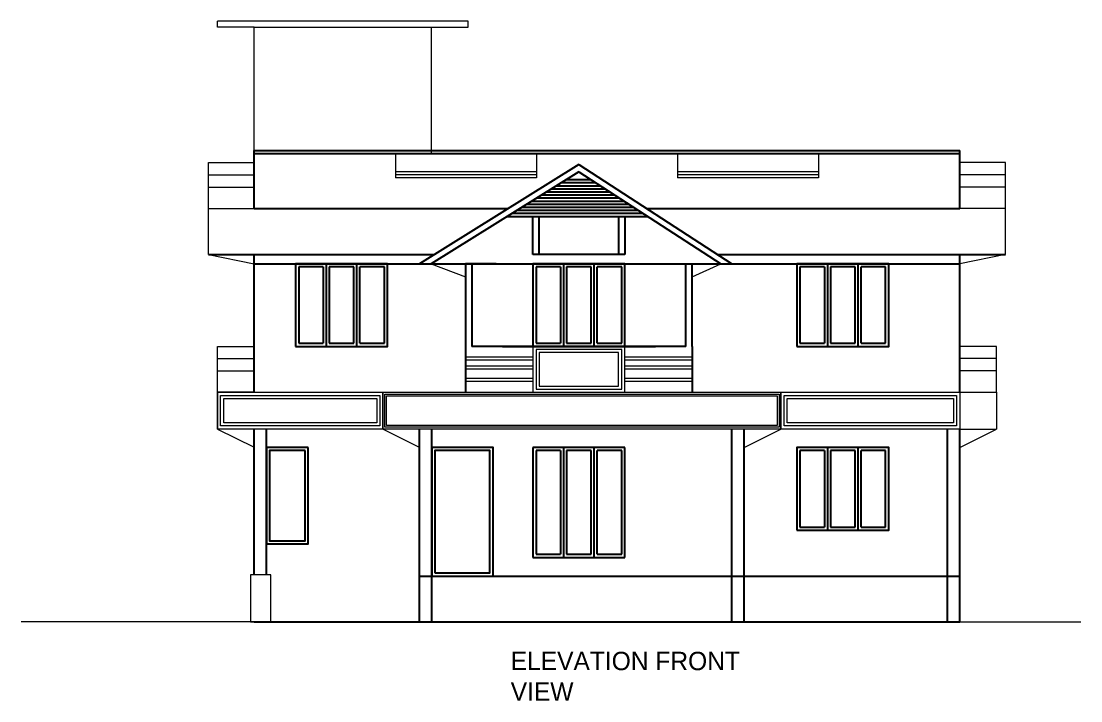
# Model space of a CAD drawing. Header units: inches. Extents: x -100 to 1476, y -184 to 112.
# Drawn here: x 310.44 to 327.75, y 0.06 to 11.16 of the extents above; entities that cross this region are included whole.
import ezdxf

# ---------------------------------------------------------------- set-up
doc = ezdxf.new("R2010")
doc.units = ezdxf.units.IN
doc.header["$MEASUREMENT"] = 0

msp = doc.modelspace()

# ---------------------------------------------------------------- linework, layer by layer
at = {"color": 3, "linetype": 'ByBlock', "lineweight": 18, "ltscale": 0.0008}
for p, q in [((317.74267, 11.15968), (313.64428, 11.15968)), ((313.64428, 11.05968), (313.64428, 11.15968)), ((317.74267, 11.05968), (317.74267, 11.15968)), ((314.24428, 11.05968), (313.64428, 11.05968)), ((314.24428, 9.00073), (314.24428, 11.05968)), ((314.24428, 11.05968), (317.14267, 11.05968)), ((317.14267, 9.00073), (317.14267, 11.05968)), ((317.14267, 11.05968), (317.74267, 11.05968)), ((314.24786, 8.10073), (314.24786, 9.05073)), ((313.49786, 8.10073), (313.49786, 8.85073)), ((313.49786, 8.85073), (314.24786, 8.85073)), ((316.55279, 9.00073), (316.55279, 8.60073)), ((318.85773, 9.00073), (318.85773, 8.60073)), ((321.16267, 9.00073), (321.16267, 8.60073)), ((323.4676, 9.00073), (323.4676, 8.60073)), ((326.52254, 8.85073), (325.77254, 8.85073)), ((326.52254, 8.10073), (326.52254, 8.85073)), ((318.85773, 8.70073), (316.55279, 8.70073)), ((323.4676, 8.70073), (321.16267, 8.70073)), ((313.49786, 8.65073), (314.24786, 8.65073)), ((318.85773, 8.65073), (316.55279, 8.65073)), ((318.85773, 8.60073), (316.55279, 8.60073)), ((323.4676, 8.65073), (321.16267, 8.65073)), ((323.4676, 8.60073), (321.16267, 8.60073)), ((326.52254, 8.65073), (325.77254, 8.65073)), ((313.49786, 8.45073), (314.24786, 8.45073)), ((326.52254, 8.45073), (325.77254, 8.45073)), ((313.49786, 7.35073), (313.49786, 8.10073)), ((313.49786, 8.10073), (314.24786, 8.10073)), ((326.52254, 8.10073), (325.77254, 8.10073)), ((326.52254, 7.35073), (326.52254, 8.10073)), ((313.49786, 7.35073), (314.24786, 7.20073)), ((326.52254, 7.35073), (325.77254, 7.20073)), ((326.52254, 7.35073), (326.52254, 7.35073)), ((317.13708, 7.20073), (317.7002, 6.98663)), ((321.4002, 6.98663), (321.86812, 7.20073)), ((313.64786, 5.10073), (313.64786, 5.85073)), ((313.64786, 5.85073), (314.24786, 5.85073)), ((326.37254, 5.85073), (325.77254, 5.85073)), ((326.37254, 5.10073), (326.37254, 5.85073)), ((313.64786, 5.65073), (314.24786, 5.65073)), ((318.8002, 5.67573), (317.7002, 5.67573)), ((318.8002, 5.62573), (317.7002, 5.62573)), ((321.4002, 5.67573), (320.3002, 5.67573)), ((321.4002, 5.62573), (320.3002, 5.62573)), ((325.77254, 5.10073), (325.77254, 5.70073)), ((326.37254, 5.65073), (325.77254, 5.65073)), ((313.64786, 5.45073), (314.24786, 5.45073)), ((318.8002, 5.52573), (317.7002, 5.52573)), ((318.8002, 5.47573), (317.7002, 5.47573)), ((321.4002, 5.52573), (320.3002, 5.52573)), ((321.4002, 5.47573), (320.3002, 5.47573)), ((326.37254, 5.45073), (325.77254, 5.45073)), ((318.8002, 5.32573), (317.7002, 5.32573)), ((318.8002, 5.27573), (317.7002, 5.27573)), ((321.4002, 5.32573), (320.3002, 5.32573)), ((321.4002, 5.27573), (320.3002, 5.27573)), ((314.24786, 5.10073), (313.64786, 5.10073)), ((313.64786, 5.10073), (313.64786, 5.10073)), ((313.64786, 5.10073), (313.64786, 4.50073)), ((316.34786, 4.50073), (316.34786, 5.10073)), ((322.8521, 4.50073), (322.8521, 5.10073)), ((325.77254, 5.10073), (326.37254, 5.10073)), ((326.37254, 5.10073), (326.37254, 4.50073)), ((313.64786, 4.50073), (314.24786, 4.20482)), ((316.94786, 4.20073), (316.34786, 4.50073)), ((322.2521, 4.20073), (322.8521, 4.50073)), ((325.77254, 4.20073), (326.37254, 4.50073)), ((325.77254, 4.50073), (326.37254, 4.50073)), ((326.37254, 4.50073), (326.37254, 4.50073)), ((314.24786, 1.35073), (310.43929, 1.35073)), ((325.77254, 1.35073), (327.75109, 1.35073))]:
    msp.add_line(p, q, dxfattribs=at)
at = {"color": 3, "linetype": 'ByBlock', "ltscale": 0.0008}
for p, q in [((314.24786, 8.10073), (314.24786, 9.05073)), ((314.24786, 9.05073), (325.77254, 9.05073)), ((325.77254, 8.10073), (325.77254, 9.05073)), ((314.24786, 9.00073), (325.77254, 9.00073)), ((319.5502, 8.82073), (316.94786, 7.20073)), ((319.54914, 8.70228), (317.13708, 7.20073)), ((319.54914, 8.70228), (321.86812, 7.20073)), ((319.5502, 8.82073), (322.0521, 7.20073)), ((319.2618, 8.5234), (319.8254, 8.5234)), ((319.34212, 8.5734), (319.74818, 8.5734)), ((318.94052, 8.3234), (320.13428, 8.3234)), ((319.02084, 8.3734), (320.05706, 8.3734)), ((319.10116, 8.4234), (319.97984, 8.4234)), ((319.18148, 8.4734), (319.90262, 8.4734)), ((318.69956, 8.1734), (320.36593, 8.1734)), ((318.77988, 8.2234), (320.28871, 8.2234)), ((318.8602, 8.2734), (320.21149, 8.2734)), ((314.24786, 8.10073), (318.3936, 8.10073)), ((318.37829, 7.9734), (320.67481, 7.9734)), ((318.45861, 8.0234), (320.59759, 8.0234)), ((318.53893, 8.0734), (320.52037, 8.0734)), ((318.61925, 8.1234), (320.44315, 8.1234)), ((318.8002, 7.35073), (318.8002, 7.9734)), ((318.9002, 7.35073), (318.9002, 7.9734)), ((320.2002, 7.9734), (320.2002, 7.35073)), ((320.3002, 7.9734), (320.3002, 7.35073)), ((320.66216, 8.10073), (325.77254, 8.10073)), ((313.49786, 7.35073), (317.18881, 7.35073)), ((314.24786, 5.10073), (314.24786, 7.35073)), ((320.3002, 7.35073), (318.8002, 7.35073)), ((321.82045, 7.35073), (326.52254, 7.35073)), ((325.77254, 5.10073), (325.77254, 7.35073)), ((314.24786, 7.20073), (325.77254, 7.20073)), ((316.42286, 7.20073), (314.92286, 7.20073)), ((314.92286, 7.20073), (314.92286, 5.85073)), ((315.37286, 7.15073), (314.97286, 7.15073)), ((314.97286, 7.15073), (314.97286, 5.90073)), ((315.37286, 7.15073), (315.37286, 5.90073)), ((315.42286, 7.20073), (315.42286, 5.85073)), ((315.87286, 7.15073), (315.47286, 7.15073)), ((315.47286, 7.15073), (315.47286, 5.90073)), ((315.87286, 5.90073), (315.87286, 7.15073)), ((315.92286, 5.85073), (315.92286, 7.20073)), ((315.97286, 5.90073), (315.97286, 7.15073)), ((316.37286, 7.15073), (315.97286, 7.15073)), ((316.37286, 5.90073), (316.37286, 7.15073)), ((316.42286, 5.85073), (316.42286, 7.20073)), ((318.2002, 7.20073), (317.7002, 7.20073)), ((317.7002, 7.20073), (317.7002, 5.10073)), ((317.8002, 7.20073), (317.8002, 5.85073)), ((320.3002, 7.20073), (318.8002, 7.20073)), ((318.8002, 7.20073), (318.8002, 5.85073)), ((318.8502, 7.15073), (318.8502, 5.90073)), ((319.2502, 7.15073), (318.8502, 7.15073)), ((319.2502, 7.15073), (319.2502, 5.90073)), ((319.3002, 7.20073), (319.3002, 5.85073)), ((319.3502, 7.15073), (319.3502, 5.90073)), ((319.7502, 7.15073), (319.3502, 7.15073)), ((319.7502, 5.90073), (319.7502, 7.15073)), ((319.8002, 5.85073), (319.8002, 7.20073)), ((319.8502, 5.90073), (319.8502, 7.15073)), ((320.2502, 7.15073), (319.8502, 7.15073)), ((320.2502, 5.90073), (320.2502, 7.15073)), ((320.3002, 5.85073), (320.3002, 7.20073)), ((321.3002, 5.85073), (321.3002, 7.20073)), ((321.4002, 5.85073), (321.4002, 7.20073)), ((324.61254, 7.20073), (323.11254, 7.20073)), ((323.11254, 7.20073), (323.11254, 5.85073)), ((323.56254, 7.15073), (323.16254, 7.15073)), ((323.16254, 7.15073), (323.16254, 5.90073)), ((323.56254, 7.15073), (323.56254, 5.90073)), ((323.61254, 7.20073), (323.61254, 5.85073)), ((324.06254, 7.15073), (323.66254, 7.15073)), ((323.66254, 7.15073), (323.66254, 5.90073)), ((324.06254, 5.90073), (324.06254, 7.15073)), ((324.11254, 5.85073), (324.11254, 7.20073)), ((324.16254, 5.90073), (324.16254, 7.15073)), ((324.56254, 7.15073), (324.16254, 7.15073)), ((324.56254, 5.90073), (324.56254, 7.15073)), ((324.61254, 5.85073), (324.61254, 7.20073)), ((314.97286, 5.90073), (315.37286, 5.90073)), ((315.47286, 5.90073), (315.87286, 5.90073)), ((315.97286, 5.90073), (316.37286, 5.90073)), ((318.8502, 5.90073), (319.2502, 5.90073)), ((319.3502, 5.90073), (319.7502, 5.90073)), ((319.8502, 5.90073), (320.2502, 5.90073)), ((323.16254, 5.90073), (323.56254, 5.90073)), ((323.66254, 5.90073), (324.06254, 5.90073)), ((324.16254, 5.90073), (324.56254, 5.90073)), ((314.92286, 5.85073), (316.42286, 5.85073)), ((321.3002, 5.85073), (317.8002, 5.85073)), ((318.3002, 5.85073), (320.8002, 5.85073)), ((318.8002, 5.85073), (320.3002, 5.85073)), ((321.4002, 5.85073), (321.4002, 5.10073)), ((323.11254, 5.85073), (324.61254, 5.85073)), ((314.24786, 2.12084), (314.24786, 4.50073)), ((314.24786, 4.35073), (314.24786, 4.50073)), ((314.44786, 2.12084), (314.44786, 4.50073)), ((316.94786, 1.35073), (316.94786, 4.50073)), ((316.94786, 4.35073), (316.94786, 4.50073)), ((317.14786, 1.35073), (317.14786, 4.50073)), ((322.0521, 1.35073), (322.0521, 4.50073)), ((322.0521, 4.35073), (322.0521, 4.50073)), ((322.2521, 1.35073), (322.2521, 4.50073)), ((325.57254, 1.35073), (325.57254, 4.50073)), ((325.77254, 1.35073), (325.77254, 4.50073)), ((325.77254, 4.35073), (325.77254, 4.50073)), ((320.3002, 4.20073), (318.8002, 4.20073)), ((318.8002, 4.20073), (318.8002, 2.40538)), ((319.3002, 4.20073), (319.3002, 2.40538)), ((319.8002, 2.40538), (319.8002, 4.20073)), ((320.3002, 2.40538), (320.3002, 4.20073)), ((324.61254, 4.20073), (323.11254, 4.20073)), ((323.11254, 4.20073), (323.11254, 2.85073)), ((323.61254, 4.20073), (323.61254, 2.85073)), ((324.11254, 2.85073), (324.11254, 4.20073)), ((324.61254, 2.85073), (324.61254, 4.20073)), ((319.2502, 4.15073), (318.8502, 4.15073)), ((318.8502, 4.15073), (318.8502, 2.45538)), ((319.2502, 4.15073), (319.2502, 2.45538)), ((319.7502, 4.15073), (319.3502, 4.15073)), ((319.3502, 4.15073), (319.3502, 2.45538)), ((319.7502, 2.45538), (319.7502, 4.15073)), ((319.8502, 2.45538), (319.8502, 4.15073)), ((320.2502, 4.15073), (319.8502, 4.15073)), ((320.2502, 2.45538), (320.2502, 4.15073)), ((323.56254, 4.15073), (323.16254, 4.15073)), ((323.16254, 4.15073), (323.16254, 2.90073)), ((323.56254, 4.15073), (323.56254, 2.90073)), ((324.06254, 4.15073), (323.66254, 4.15073)), ((323.66254, 4.15073), (323.66254, 2.90073)), ((324.06254, 2.90073), (324.06254, 4.15073)), ((324.16254, 2.90073), (324.16254, 4.15073)), ((324.56254, 4.15073), (324.16254, 4.15073)), ((324.56254, 2.90073), (324.56254, 4.15073)), ((323.11254, 2.85073), (324.61254, 2.85073)), ((323.16254, 2.90073), (323.56254, 2.90073)), ((323.66254, 2.90073), (324.06254, 2.90073)), ((324.16254, 2.90073), (324.56254, 2.90073)), ((318.8502, 2.45538), (319.2502, 2.45538)), ((319.3502, 2.45538), (319.7502, 2.45538)), ((319.8502, 2.45538), (320.2502, 2.45538)), ((318.8002, 2.40538), (320.3002, 2.40538)), ((316.94786, 2.10073), (325.77254, 2.10073)), ((314.24786, 1.35073), (325.77254, 1.35073))]:
    msp.add_line(p, q, dxfattribs=at)
for points in [[(314.92286, 5.85073), (316.42286, 5.85073), (316.42286, 7.20073), (314.92286, 7.20073)], [(323.11254, 5.85073), (324.61254, 5.85073), (324.61254, 7.20073), (323.11254, 7.20073)], [(315.12998, 4.20073), (314.44786, 4.20073), (314.44786, 2.62509), (315.12998, 2.62509)], [(317.14786, 2.10073), (318.14786, 2.10073), (318.14786, 4.20073), (317.14786, 4.20073)], [(323.11254, 2.85073), (324.61254, 2.85073), (324.61254, 4.20073), (323.11254, 4.20073)], [(315.07998, 4.15073), (314.49786, 4.15073), (314.49786, 2.67509), (315.07998, 2.67509)], [(317.19786, 2.15073), (318.09786, 2.15073), (318.09786, 4.15073), (317.19786, 4.15073)]]:
    msp.add_lwpolyline(points, close=True, dxfattribs=at)
at = {"color": 3, "linetype": 'ByBlock', "lineweight": 18, "ltscale": 0.0008}
for points in [[(320.3002, 5.85073), (318.8002, 5.85073), (318.8002, 5.10073), (320.3002, 5.10073)], [(320.2502, 5.80073), (318.8502, 5.80073), (318.8502, 5.15073), (320.2502, 5.15073)], [(320.2002, 5.75073), (318.9002, 5.75073), (318.9002, 5.20073), (320.2002, 5.20073)], [(316.34786, 4.50073), (313.64786, 4.50073), (313.64786, 5.10073), (316.34786, 5.10073)], [(316.29786, 4.55073), (313.69786, 4.55073), (313.69786, 5.05073), (316.29786, 5.05073)], [(322.8521, 4.50073), (316.34786, 4.50073), (316.34786, 5.10073), (322.8521, 5.10073)], [(322.8221, 4.53073), (316.37786, 4.53073), (316.37786, 5.07073), (322.8221, 5.07073)], [(322.7921, 4.56073), (316.40786, 4.56073), (316.40786, 5.04073), (322.7921, 5.04073)], [(322.8521, 5.10073), (325.77254, 5.10073), (325.77254, 4.50073), (322.8521, 4.50073)], [(322.9021, 5.05073), (325.72254, 5.05073), (325.72254, 4.55073), (322.9021, 4.55073)], [(316.24786, 4.60073), (313.74786, 4.60073), (313.74786, 5.00073), (316.24786, 5.00073)], [(322.9521, 5.00073), (325.67254, 5.00073), (325.67254, 4.60073), (322.9521, 4.60073)], [(314.51757, 2.12084), (314.18439, 2.12084), (314.18439, 1.35073), (314.51757, 1.35073)]]:
    msp.add_lwpolyline(points, close=True, dxfattribs=at)

# ---------------------------------------------------------------- texts
at = {"color": 0, "linetype": 'ByBlock', "insert": (318.43699, 0.86357), "char_height": 0.3, "width": 3.8813888, "attachment_point": 1}
msp.add_mtext('{\\fVani|b0|i0|c0|p34;ELEVATION FRONT  VIEW}', dxfattribs=at)

doc.saveas('drawing.dxf')
